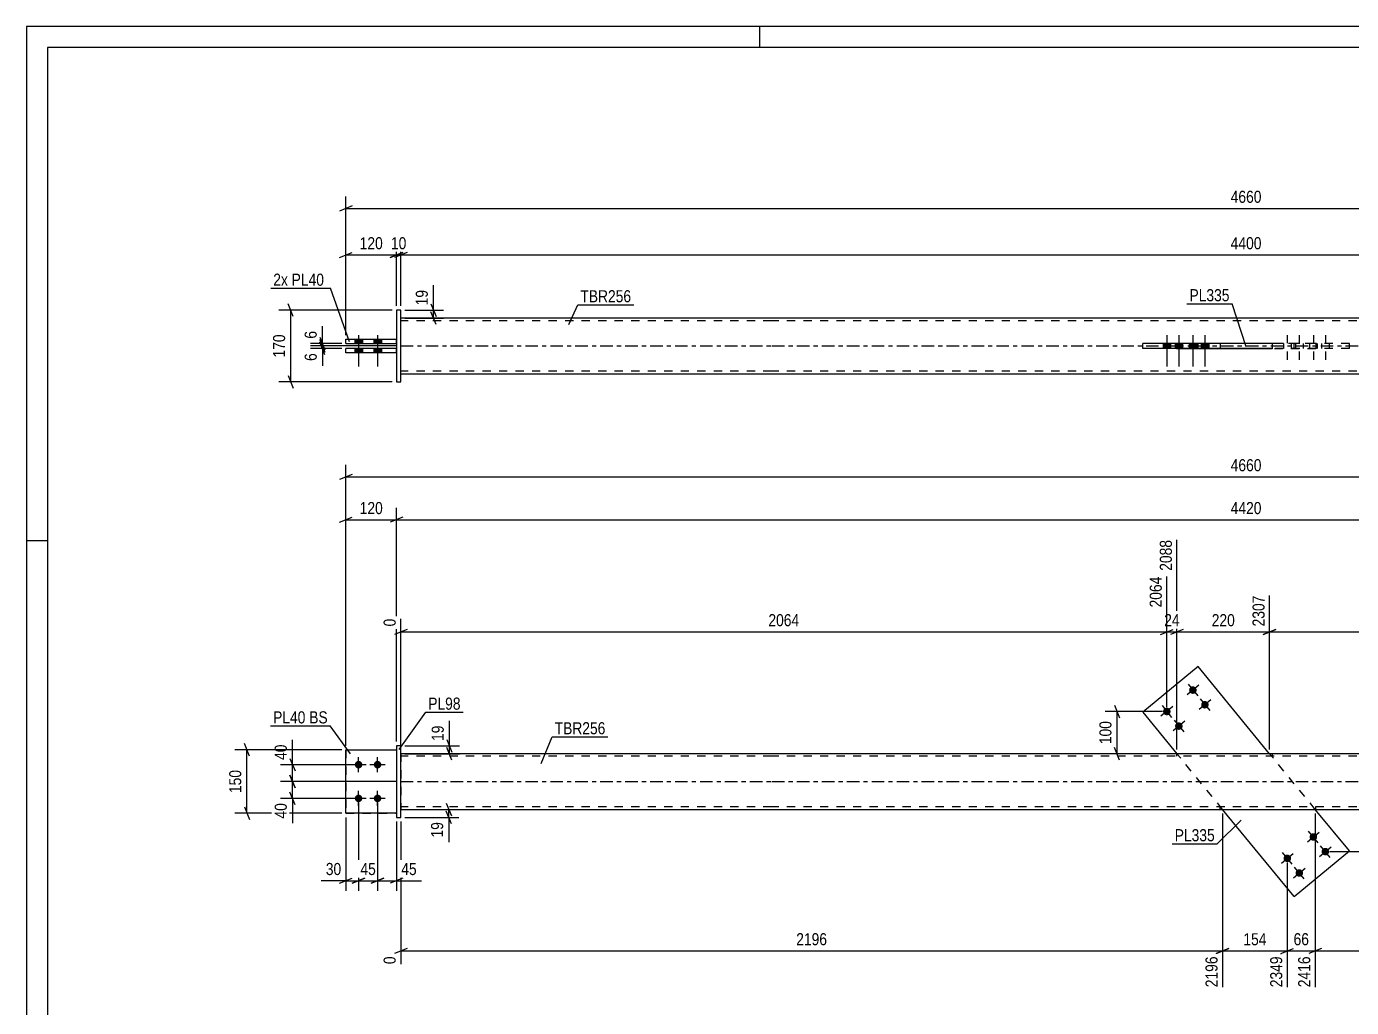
# Model space of a CAD drawing. Header units: millimetres. Extents: x 0 to 594, y 0 to 420.
# Drawn here: x 0 to 314.4, y 187.3 to 420 of the extents above; entities that cross this region are included whole.
import ezdxf

# ---------------------------------------------------------------- set-up
doc = ezdxf.new("R2010")
doc.units = ezdxf.units.MM
doc.linetypes.add('DXK_LINE_DOT2', pattern=[3.9198, 1.9599, -1.9599])
doc.linetypes.add('DXK_LINE_DOT3', pattern=[5.9187, 2.979, -0.9799, 0.9799, -0.9799])
doc.styles.add('Arial Narrow', font='ARIALN.TTF', dxfattribs={"height": 0.2})

# ---------------------------------------------------------------- blocks, each defined once
blk = doc.blocks.new('Unknown-580874901-1129')
at = {"color": 5, "linetype": 'Continuous'}
for p, q in [((594, 420), (0, 420)), ((0, 420), (0, 0)), ((174, 415), (174, 420)), ((589, 415), (5, 415)), ((5, 415), (5, 5)), ((5, 298), (0, 298))]:
    blk.add_line(p, q, dxfattribs=at)
blk = doc.blocks.new('Part-580874901-1928 - 1901')
at = {"color": 2, "linetype": 'Continuous'}
for p, q in [((75.81, 233.42), (75.81, 248.42)), ((75.81, 248.42), (87.81, 248.42)), ((87.81, 233.42), (75.81, 233.42))]:
    blk.add_line(p, q, dxfattribs=at)
at = {"color": 7, "linetype": 'DXK_LINE_DOT2'}
blk.add_line((87.81, 248.42), (87.81, 233.42), dxfattribs=at)
blk = doc.blocks.new('Part-580874901-1912 - 1901')
at = {"color": 2, "linetype": 'Continuous'}
for p, q in [((176.81, 247.52), (88.81, 247.52)), ((401.94, 247.52), (176.91, 247.52)), ((88.81, 234.32), (176.81, 234.32)), ((176.91, 234.32), (401.94, 234.32))]:
    blk.add_line(p, q, dxfattribs=at)
at = {"color": 7, "linetype": 'DXK_LINE_DOT2'}
for p, q in [((88.81, 247.52), (88.81, 234.32)), ((176.81, 246.92), (88.81, 246.92)), ((401.94, 246.92), (176.91, 246.92)), ((272.91, 247.52), (272.91, 246.92)), ((295.6, 247.52), (295.6, 246.92)), ((176.81, 234.92), (88.81, 234.92)), ((401.94, 234.92), (176.91, 234.92)), ((283.25, 234.32), (283.25, 234.92)), ((305.94, 234.32), (305.94, 234.92))]:
    blk.add_line(p, q, dxfattribs=at)
at = {"color": 7, "linetype": 'DXK_LINE_DOT3'}
for p, q in [((88.81, 240.92), (176.81, 240.92)), ((176.91, 240.92), (401.94, 240.92))]:
    blk.add_line(p, q, dxfattribs=at)
blk = doc.blocks.new('Part-580874901-1933 - 1901')
at = {"color": 7, "linetype": 'DXK_LINE_DOT2'}
for p, q in [((75.81, 248.42), (75.81, 233.42)), ((75.81, 248.42), (87.81, 248.42)), ((87.81, 248.42), (87.81, 233.42)), ((75.81, 233.42), (87.81, 233.42))]:
    blk.add_line(p, q, dxfattribs=at)
blk = doc.blocks.new('Part-580874901-1938 - 1901')
at = {"color": 2, "linetype": 'Continuous'}
for p, q in [((88.81, 249.42), (87.81, 249.42)), ((87.81, 249.42), (87.81, 232.42)), ((88.81, 232.42), (88.81, 249.42)), ((87.81, 232.42), (88.81, 232.42))]:
    blk.add_line(p, q, dxfattribs=at)
blk = doc.blocks.new('Part-580874901-1943 - 1901')
at = {"color": 2, "linetype": 'Continuous'}
for p, q in [((278.06, 268.17), (264.91, 257.39)), ((295.01, 247.52), (278.06, 268.17)), ((264.91, 257.39), (273.01, 247.52)), ((300.8, 213.66), (283.85, 234.32)), ((313.94, 224.45), (305.84, 234.32)), ((300.8, 213.66), (313.94, 224.45))]:
    blk.add_line(p, q, dxfattribs=at)
at = {"color": 7, "linetype": 'DXK_LINE_DOT2'}
for p, q in [((283.85, 234.32), (273.01, 247.52)), ((305.84, 234.32), (295.01, 247.52))]:
    blk.add_line(p, q, dxfattribs=at)
blk = doc.blocks.new('Bolt-580874901-1945 - 1901')
at = {"linetype": 'Continuous'}
for points in [[(78.81, 244.02, -1), (78.81, 245.82, -1)], [(83.31, 244.02, -1), (83.31, 245.82, -1)], [(78.81, 236.02, -1), (78.81, 237.82, -1)], [(83.31, 236.02, -1), (83.31, 237.82, -1)]]:
    blk.add_hatch(color=1, dxfattribs=at).paths.add_polyline_path(points)
at = {"color": 1, "linetype": 'Continuous'}
for p, q in [((78.81, 243.12), (78.81, 246.72)), ((83.31, 243.12), (83.31, 246.72)), ((80.61, 244.92), (77.01, 244.92)), ((85.11, 244.92), (81.51, 244.92)), ((80.61, 236.92), (77.01, 236.92)), ((78.81, 235.12), (78.81, 238.72)), ((85.11, 236.92), (81.51, 236.92)), ((83.31, 235.12), (83.31, 238.72))]:
    blk.add_line(p, q, dxfattribs=at)
blk = doc.blocks.new('Bolt-580874901-1946 - 1901')
at = {"linetype": 'Continuous'}
for points in [[(277.49, 263.18, -1), (276.1, 262.04, -1)], [(271.31, 258.11, -1), (269.92, 256.96, -1)], [(280.35, 259.7, -1), (278.96, 258.56, -1)], [(274.16, 254.63, -1), (272.77, 253.49, -1)]]:
    blk.add_hatch(color=1, dxfattribs=at).paths.add_polyline_path(points)
at = {"color": 1, "linetype": 'Continuous'}
for p, q in [((278.19, 263.75), (275.41, 261.47)), ((275.66, 264), (277.94, 261.22)), ((272, 258.68), (269.22, 256.39)), ((269.47, 258.93), (271.76, 256.14)), ((281.04, 260.27), (278.26, 257.99)), ((278.51, 260.52), (280.79, 257.74)), ((274.86, 255.2), (272.08, 252.91)), ((272.33, 255.45), (274.61, 252.67))]:
    blk.add_line(p, q, dxfattribs=at)
blk = doc.blocks.new('Bolt-580874901-1947 - 1901')
at = {"linetype": 'Continuous'}
for points in [[(304.69, 227.21, -1), (306.08, 228.35, -1)], [(298.5, 222.13, -1), (299.9, 223.27, -1)], [(307.54, 223.73, -1), (308.93, 224.87, -1)], [(301.36, 218.65, -1), (302.75, 219.8, -1)]]:
    blk.add_hatch(color=1, dxfattribs=at).paths.add_polyline_path(points)
at = {"color": 1, "linetype": 'Continuous'}
for p, q in [((303.99, 226.64), (306.77, 228.92)), ((306.53, 226.39), (304.24, 229.17)), ((297.81, 221.56), (300.59, 223.84)), ((300.34, 221.31), (298.06, 224.09)), ((306.85, 223.16), (309.63, 225.44)), ((309.38, 222.91), (307.1, 225.69)), ((300.66, 218.08), (303.45, 220.37)), ((303.2, 217.83), (300.91, 220.62))]:
    blk.add_line(p, q, dxfattribs=at)
blk = doc.blocks.new('Part-580874901-2347 - 2328')
at = {"color": 2, "linetype": 'Continuous'}
for p, q in [((75.81, 342.63), (75.81, 343.63)), ((87.81, 343.63), (75.81, 343.63)), ((87.81, 342.63), (75.81, 342.63))]:
    blk.add_line(p, q, dxfattribs=at)
at = {"color": 7, "linetype": 'DXK_LINE_DOT2'}
blk.add_line((87.81, 342.63), (87.81, 343.63), dxfattribs=at)
blk = doc.blocks.new('Bolt-580874901-2331 - 2328')
at = {"linetype": 'Continuous'}
for points in [[(77.91, 344.83), (79.71, 344.83), (79.71, 345.83), (77.91, 345.83)], [(77.91, 344.83), (79.71, 344.83), (79.71, 345.83), (77.91, 345.83)], [(77.91, 342.63), (79.71, 342.63), (79.71, 343.63), (77.91, 343.63)], [(77.91, 342.63), (79.71, 342.63), (79.71, 343.63), (77.91, 343.63)], [(82.41, 344.83), (84.21, 344.83), (84.21, 345.83), (82.41, 345.83)], [(82.41, 344.83), (84.21, 344.83), (84.21, 345.83), (82.41, 345.83)], [(82.41, 342.63), (84.21, 342.63), (84.21, 343.63), (82.41, 343.63)], [(82.41, 342.63), (84.21, 342.63), (84.21, 343.63), (82.41, 343.63)]]:
    blk.add_hatch(color=1, dxfattribs=at).paths.add_polyline_path(points)
at = {"color": 1, "linetype": 'Continuous'}
for p, q in [((78.81, 346.83), (78.81, 339.33)), ((78.81, 346.83), (78.81, 339.33)), ((83.31, 346.83), (83.31, 339.33)), ((83.31, 346.83), (83.31, 339.33)), ((77.91, 345.83), (77.91, 344.83)), ((77.91, 345.83), (77.91, 344.83)), ((77.91, 343.63), (77.91, 342.63)), ((77.91, 343.63), (77.91, 342.63)), ((79.71, 345.83), (79.71, 344.83)), ((79.71, 345.83), (79.71, 344.83)), ((79.71, 343.63), (79.71, 342.63)), ((79.71, 343.63), (79.71, 342.63)), ((82.41, 345.83), (82.41, 344.83)), ((82.41, 345.83), (82.41, 344.83)), ((82.41, 343.63), (82.41, 342.63)), ((82.41, 343.63), (82.41, 342.63)), ((84.21, 345.83), (84.21, 344.83)), ((84.21, 345.83), (84.21, 344.83)), ((84.21, 343.63), (84.21, 342.63)), ((84.21, 343.63), (84.21, 342.63))]:
    blk.add_line(p, q, dxfattribs=at)
blk = doc.blocks.new('Part-580874901-2336 - 2328')
at = {"color": 2, "linetype": 'Continuous'}
for p, q in [((264.91, 343.63), (264.91, 344.83)), ((295.6, 344.83), (264.91, 344.83)), ((295.6, 343.63), (264.91, 343.63)), ((278.06, 343.63), (278.06, 344.83))]:
    blk.add_line(p, q, dxfattribs=at)
at = {"color": 7, "linetype": 'DXK_LINE_DOT2'}
for p, q in [((313.94, 344.83), (295.6, 344.83)), ((313.94, 343.63), (295.6, 343.63)), ((300.8, 343.63), (300.8, 344.83)), ((313.94, 343.63), (313.94, 344.83))]:
    blk.add_line(p, q, dxfattribs=at)
blk = doc.blocks.new('Part-580874901-2337 - 2328')
at = {"color": 2, "linetype": 'Continuous'}
for p, q in [((88.81, 352.73), (87.81, 352.73)), ((87.81, 352.73), (87.81, 335.73)), ((88.81, 335.73), (88.81, 352.73)), ((87.81, 335.73), (88.81, 335.73))]:
    blk.add_line(p, q, dxfattribs=at)
blk = doc.blocks.new('Part-580874901-2342 - 2328')
at = {"color": 2, "linetype": 'Continuous'}
for p, q in [((75.81, 344.83), (75.81, 345.83)), ((75.81, 345.83), (87.81, 345.83)), ((75.81, 344.83), (87.81, 344.83))]:
    blk.add_line(p, q, dxfattribs=at)
at = {"color": 7, "linetype": 'DXK_LINE_DOT2'}
blk.add_line((87.81, 344.83), (87.81, 345.83), dxfattribs=at)
blk = doc.blocks.new('Part-580874901-2367 - 2328')
at = {"color": 2, "linetype": 'Continuous'}
for p, q in [((176.81, 350.83), (88.81, 350.83)), ((401.94, 350.83), (176.91, 350.83)), ((272.91, 344.93), (272.91, 344.83)), ((272.91, 344.93), (295.6, 344.93)), ((272.91, 343.53), (272.91, 343.63)), ((295.6, 343.53), (272.91, 343.53)), ((283.25, 344.93), (283.25, 344.83)), ((283.25, 343.53), (283.25, 343.63)), ((295.6, 344.93), (295.6, 343.53)), ((88.81, 337.63), (176.81, 337.63)), ((176.91, 337.63), (401.94, 337.63))]:
    blk.add_line(p, q, dxfattribs=at)
at = {"color": 7, "linetype": 'DXK_LINE_DOT2'}
for p, q in [((88.81, 337.63), (88.81, 350.83)), ((176.81, 350.23), (88.81, 350.23)), ((401.94, 350.23), (176.91, 350.23)), ((272.91, 344.83), (272.91, 343.53)), ((283.25, 344.83), (283.25, 343.53)), ((295.6, 344.93), (305.94, 344.93)), ((305.94, 343.53), (295.6, 343.53)), ((305.94, 344.93), (305.94, 343.53)), ((176.81, 338.23), (88.81, 338.23)), ((401.94, 338.23), (176.91, 338.23))]:
    blk.add_line(p, q, dxfattribs=at)
at = {"color": 7, "linetype": 'DXK_LINE_DOT3'}
for p, q in [((88.81, 344.23), (176.81, 344.23)), ((176.91, 344.23), (401.94, 344.23))]:
    blk.add_line(p, q, dxfattribs=at)
blk = doc.blocks.new('Bolt-580874901-2373 - 2328')
at = {"linetype": 'Continuous'}
for points in [[(271.51, 344.83), (269.71, 344.83), (269.71, 343.63), (271.51, 343.63)], [(274.37, 344.83), (272.57, 344.83), (272.57, 343.63), (274.37, 343.63)], [(277.7, 344.83), (275.9, 344.83), (275.9, 343.63), (277.7, 343.63)], [(280.55, 344.83), (278.75, 344.83), (278.75, 343.63), (280.55, 343.63)]]:
    blk.add_hatch(color=1, dxfattribs=at).paths.add_polyline_path(points)
at = {"color": 1, "linetype": 'Continuous'}
for p, q in [((270.61, 346.83), (270.61, 339.33)), ((273.47, 346.83), (273.47, 339.33)), ((276.8, 346.83), (276.8, 339.33)), ((279.65, 346.83), (279.65, 339.33)), ((269.71, 344.83), (269.71, 343.63)), ((271.51, 344.83), (271.51, 343.63)), ((272.57, 344.83), (272.57, 343.63)), ((274.37, 344.83), (274.37, 343.63)), ((275.9, 344.83), (275.9, 343.63)), ((277.7, 344.83), (277.7, 343.63)), ((278.75, 344.83), (278.75, 343.63)), ((280.55, 344.83), (280.55, 343.63))]:
    blk.add_line(p, q, dxfattribs=at)
blk = doc.blocks.new('Bolt-580874901-2374 - 2328')
at = {"color": 1, "linetype": 'DXK_LINE_DOT2'}
for p, q in [((299.2, 346.83), (299.2, 339.33)), ((302.05, 346.83), (302.05, 339.33)), ((305.38, 346.83), (305.38, 339.33)), ((308.24, 346.83), (308.24, 339.33)), ((298.3, 344.83), (298.3, 343.63)), ((300.1, 344.83), (300.1, 343.63)), ((301.15, 344.83), (301.15, 343.63)), ((302.95, 344.83), (302.95, 343.63)), ((304.48, 344.83), (304.48, 343.63)), ((306.28, 344.83), (306.28, 343.63)), ((307.34, 344.83), (307.34, 343.63)), ((309.14, 344.83), (309.14, 343.63))]:
    blk.add_line(p, q, dxfattribs=at)
blk = doc.blocks.new('StraightDimension-580874901-2155 - 1901')
at = {"color": 7, "linetype": 'Continuous'}
for p, q in [((283.85, 233.32), (283.85, 192.13)), ((299.2, 221.7), (299.2, 192.13)), ((285.35, 201.34), (282.35, 200.14)), ((297.7, 200.14), (300.7, 201.34)), ((283.85, 200.74), (299.2, 200.74))]:
    blk.add_line(p, q, dxfattribs=at)
at = {"color": 0}
blk.add_wipeout([(294.87, 201.49), (294.87, 205.69), (288.18, 205.69), (288.18, 201.49)], dxfattribs=at)
at = {"color": 3, "style": 'Arial Narrow'}
blk.add_text('154', height=2.863, dxfattribs=at).set_placement((288.78, 202.09))
at = {"color": 0, "linetype": 'Continuous'}
blk.add_wipeout([(298.6, 200.04), (294.4, 200.04), (294.4, 191.53), (298.6, 191.53)], dxfattribs=at)
at = {"color": 3, "linetype": 'Continuous', "style": 'Arial Narrow'}
blk.add_text('2349', height=2.863, rotation=90.0002, dxfattribs=at).set_placement((298, 192.13))
blk = doc.blocks.new('StraightDimension-580874901-2125 - 1901')
at = {"color": 7, "linetype": 'Continuous'}
for p, q in [((89.81, 249.42), (102.77, 249.42)), ((99.77, 250.92), (100.97, 247.92)), ((100.97, 246.02), (99.77, 249.02)), ((100.37, 247.52), (100.37, 249.42)), ((89.81, 247.52), (102.77, 247.52))]:
    blk.add_line(p, q, dxfattribs=at)
at = {"color": 0}
blk.add_wipeout([(99.62, 254.8), (95.42, 254.8), (95.42, 249.94), (99.62, 249.94)], dxfattribs=at)
at = {"color": 7, "linetype": 'Continuous'}
blk.add_line((100.37, 249.42), (100.37, 255.32), dxfattribs=at)
blk.add_line((100.37, 249.42), (100.37, 255.32), dxfattribs=at)
at = {"color": 3, "style": 'Arial Narrow'}
blk.add_text('19', height=2.863, rotation=90.0002, dxfattribs=at).set_placement((99.02, 250.54))
blk = doc.blocks.new('StraightDimension-580874901-2235 - 1901')
at = {"color": 7, "linetype": 'Continuous'}
for p, q in [((273.01, 248.52), (273.01, 298.22)), ((295.01, 248.52), (295.01, 285.02)), ((274.51, 277.01), (271.51, 275.81)), ((293.51, 275.81), (296.51, 277.01)), ((273.01, 276.41), (295.01, 276.41))]:
    blk.add_line(p, q, dxfattribs=at)
at = {"color": 0, "linetype": 'Continuous'}
blk.add_wipeout([(294.41, 285.62), (290.21, 285.62), (290.21, 277.11), (294.41, 277.11)], dxfattribs=at)
at = {"color": 0}
blk.add_wipeout([(287.35, 277.16), (287.35, 281.36), (280.67, 281.36), (280.67, 277.16)], dxfattribs=at)
at = {"color": 3, "linetype": 'Continuous', "style": 'Arial Narrow'}
blk.add_text('2307', height=2.863, rotation=90.0002, dxfattribs=at).set_placement((293.81, 277.71))
at = {"color": 3, "style": 'Arial Narrow'}
blk.add_text('220', height=2.863, dxfattribs=at).set_placement((281.27, 277.76))
blk = doc.blocks.new('StraightDimension-580874901-2098 - 1901')
at = {"color": 7, "linetype": 'Continuous'}
for p, q in [((62.52, 246.42), (63.72, 243.42)), ((77.81, 244.92), (60.27, 244.92)), ((63.72, 239.42), (62.52, 242.42)), ((63.12, 240.92), (63.12, 244.92)), ((87.81, 240.92), (60.27, 240.92))]:
    blk.add_line(p, q, dxfattribs=at)
at = {"color": 0}
blk.add_wipeout([(62.37, 250.3), (58.17, 250.3), (58.17, 245.44), (62.37, 245.44)], dxfattribs=at)
at = {"color": 7, "linetype": 'Continuous'}
blk.add_line((63.12, 244.92), (63.12, 250.82), dxfattribs=at)
blk.add_line((63.12, 244.92), (63.12, 250.82), dxfattribs=at)
at = {"color": 3, "style": 'Arial Narrow'}
blk.add_text('40', height=2.863, rotation=90.0002, dxfattribs=at).set_placement((61.77, 246.04))
blk = doc.blocks.new('StraightDimension-580874901-2169 - 1901')
at = {"color": 7, "linetype": 'Continuous'}
for p, q in [((305.84, 233.32), (305.84, 192.13)), ((299.2, 221.7), (299.2, 192.13)), ((297.7, 200.14), (300.7, 201.34)), ((307.34, 201.34), (304.34, 200.14)), ((299.2, 200.74), (305.84, 200.74))]:
    blk.add_line(p, q, dxfattribs=at)
at = {"color": 0}
blk.add_wipeout([(304.95, 201.49), (304.95, 205.69), (300.09, 205.69), (300.09, 201.49)], dxfattribs=at)
at = {"color": 3, "style": 'Arial Narrow'}
blk.add_text('66', height=2.863, dxfattribs=at).set_placement((300.69, 202.09))
at = {"color": 0, "linetype": 'Continuous'}
blk.add_wipeout([(305.24, 200.04), (301.04, 200.04), (301.04, 191.53), (305.24, 191.53)], dxfattribs=at)
at = {"color": 3, "linetype": 'Continuous', "style": 'Arial Narrow'}
blk.add_text('2416', height=2.863, rotation=90.0002, dxfattribs=at).set_placement((304.64, 192.13))
blk = doc.blocks.new('StraightDimension-580874901-2041 - 1901')
at = {"color": 7, "linetype": 'Continuous'}
for p, q in [((74.81, 248.42), (49.46, 248.42)), ((52.91, 246.92), (51.71, 249.92)), ((52.31, 233.42), (52.31, 248.42)), ((74.81, 233.42), (49.46, 233.42)), ((51.71, 234.92), (52.91, 231.92))]:
    blk.add_line(p, q, dxfattribs=at)
at = {"color": 0}
blk.add_wipeout([(51.56, 244.26), (47.36, 244.26), (47.36, 237.58), (51.56, 237.58)], dxfattribs=at)
at = {"color": 3, "style": 'Arial Narrow'}
blk.add_text('150', height=2.863, rotation=90.0002, dxfattribs=at).set_placement((50.96, 238.18))
blk = doc.blocks.new('StraightDimension-580874901-2134 - 1901')
at = {"color": 7, "linetype": 'Continuous'}
for p, q in [((89.81, 234.32), (102.62, 234.32)), ((99.62, 235.82), (100.82, 232.82)), ((100.82, 230.92), (99.62, 233.92)), ((100.22, 232.42), (100.22, 234.32)), ((89.81, 232.42), (102.62, 232.42))]:
    blk.add_line(p, q, dxfattribs=at)
at = {"color": 0}
blk.add_wipeout([(99.47, 231.89), (95.27, 231.89), (95.27, 227.04), (99.47, 227.04)], dxfattribs=at)
at = {"color": 7, "linetype": 'Continuous'}
blk.add_line((100.22, 232.42), (100.22, 226.51), dxfattribs=at)
blk.add_line((100.22, 232.42), (100.22, 226.51), dxfattribs=at)
at = {"color": 3, "style": 'Arial Narrow'}
blk.add_text('19', height=2.863, rotation=90.0002, dxfattribs=at).set_placement((98.87, 227.64))
blk = doc.blocks.new('StraightDimension-580874901-1959 - 1901')
at = {"color": 7, "linetype": 'Continuous'}
for p, q in [((87.81, 250.42), (87.81, 305.85)), ((89.31, 303.6), (86.31, 302.4)), ((87.81, 303), (491.04, 303))]:
    blk.add_line(p, q, dxfattribs=at)
at = {"color": 0}
blk.add_wipeout([(293.68, 303.75), (293.68, 307.95), (285.17, 307.95), (285.17, 303.75)], dxfattribs=at)
at = {"color": 3, "style": 'Arial Narrow'}
blk.add_text('4420', height=2.863, dxfattribs=at).set_placement((285.77, 304.35))
blk = doc.blocks.new('StraightDimension-580874901-2221 - 1901')
at = {"color": 7, "linetype": 'Continuous'}
for p, q in [((295.01, 248.52), (295.01, 285.02)), ((490.04, 249.42), (490.04, 285.02)), ((296.51, 277.01), (293.51, 275.81)), ((488.54, 275.81), (491.54, 277.01)), ((295.01, 276.41), (490.04, 276.41))]:
    blk.add_line(p, q, dxfattribs=at)
at = {"color": 0, "linetype": 'Continuous'}
blk.add_wipeout([(489.44, 285.62), (485.24, 285.62), (485.24, 277.11), (489.44, 277.11)], dxfattribs=at)
at = {"color": 0}
blk.add_wipeout([(396.78, 277.16), (396.78, 281.36), (388.27, 281.36), (388.27, 277.16)], dxfattribs=at)
at = {"color": 3, "linetype": 'Continuous', "style": 'Arial Narrow'}
blk.add_text('4400', height=2.863, rotation=90.0002, dxfattribs=at).set_placement((488.84, 277.71))
at = {"color": 3, "style": 'Arial Narrow'}
blk.add_text('2093', height=2.863, dxfattribs=at).set_placement((388.87, 277.76))
blk = doc.blocks.new('StraightDimension-580874901-1960 - 1901')
at = {"color": 7, "linetype": 'Continuous'}
for p, q in [((75.81, 249.42), (75.81, 305.85)), ((87.81, 250.42), (87.81, 305.85)), ((74.31, 302.4), (77.31, 303.6)), ((75.81, 303), (87.81, 303)), ((89.31, 303.6), (86.31, 302.4))]:
    blk.add_line(p, q, dxfattribs=at)
at = {"color": 0}
blk.add_wipeout([(85.16, 303.75), (85.16, 307.95), (78.47, 307.95), (78.47, 303.75)], dxfattribs=at)
at = {"color": 3, "style": 'Arial Narrow'}
blk.add_text('120', height=2.863, dxfattribs=at).set_placement((79.07, 304.35))
blk = doc.blocks.new('StraightDimension-580874901-2030 - 1901')
at = {"color": 7, "linetype": 'Continuous'}
for p, q in [((385.33, 234.32), (319.35, 234.32)), ((321.6, 235.82), (322.8, 232.82)), ((322.2, 224.3), (322.2, 234.32)), ((309.24, 224.3), (324.6, 224.3)), ((322.8, 222.8), (321.6, 225.8))]:
    blk.add_line(p, q, dxfattribs=at)
at = {"color": 0}
blk.add_wipeout([(321.45, 232.65), (317.25, 232.65), (317.25, 225.97), (321.45, 225.97)], dxfattribs=at)
at = {"color": 3, "style": 'Arial Narrow'}
blk.add_text('100', height=2.863, rotation=90.0002, dxfattribs=at).set_placement((320.85, 226.57))
blk = doc.blocks.new('StraightDimension-580874901-2183 - 1901')
at = {"color": 7, "linetype": 'Continuous'}
for p, q in [((305.84, 233.32), (305.84, 192.13)), ((490.04, 232.42), (490.04, 192.13)), ((307.34, 201.34), (304.34, 200.14)), ((488.54, 200.14), (491.54, 201.34)), ((305.84, 200.74), (490.04, 200.74))]:
    blk.add_line(p, q, dxfattribs=at)
at = {"color": 0}
blk.add_wipeout([(402.19, 201.49), (402.19, 205.69), (393.68, 205.69), (393.68, 201.49)], dxfattribs=at)
at = {"color": 0, "linetype": 'Continuous'}
blk.add_wipeout([(489.44, 200.04), (485.24, 200.04), (485.24, 191.53), (489.44, 191.53)], dxfattribs=at)
at = {"color": 3, "style": 'Arial Narrow'}
blk.add_text('1985', height=2.863, dxfattribs=at).set_placement((394.28, 202.09))
at = {"color": 3, "linetype": 'Continuous', "style": 'Arial Narrow'}
blk.add_text('4400', height=2.863, rotation=90.0002, dxfattribs=at).set_placement((488.84, 192.13))
blk = doc.blocks.new('StraightDimension-580874901-2257 - 1901')
at = {"color": 7, "linetype": 'Continuous'}
for p, q in [((273.01, 248.52), (273.01, 298.22)), ((270.61, 258.54), (270.61, 289.52)), ((269.11, 275.81), (272.11, 277.01)), ((274.51, 277.01), (271.51, 275.81)), ((270.61, 276.41), (273.01, 276.41))]:
    blk.add_line(p, q, dxfattribs=at)
at = {"color": 0, "linetype": 'Continuous'}
blk.add_wipeout([(272.41, 298.82), (268.21, 298.82), (268.21, 290.31), (272.41, 290.31)], dxfattribs=at)
at = {"color": 0}
blk.add_wipeout([(274.24, 277.16), (274.24, 281.36), (269.39, 281.36), (269.39, 277.16)], dxfattribs=at)
at = {"color": 3, "linetype": 'Continuous', "style": 'Arial Narrow'}
blk.add_text('2088', height=2.863, rotation=90.0002, dxfattribs=at).set_placement((271.81, 290.91))
at = {"color": 3, "style": 'Arial Narrow'}
blk.add_text('24', height=2.863, dxfattribs=at).set_placement((269.99, 277.76))
blk = doc.blocks.new('StraightDimension-580874901-2111 - 1901')
at = {"color": 7, "linetype": 'Continuous'}
for p, q in [((62.52, 242.42), (63.72, 239.42)), ((87.81, 240.92), (60.27, 240.92)), ((63.12, 236.92), (63.12, 240.92)), ((77.81, 236.92), (60.27, 236.92)), ((63.72, 235.42), (62.52, 238.42))]:
    blk.add_line(p, q, dxfattribs=at)
at = {"color": 0}
blk.add_wipeout([(62.37, 236.39), (58.17, 236.39), (58.17, 231.54), (62.37, 231.54)], dxfattribs=at)
at = {"color": 7, "linetype": 'Continuous'}
blk.add_line((63.12, 236.92), (63.12, 231.01), dxfattribs=at)
blk.add_line((63.12, 236.92), (63.12, 231.01), dxfattribs=at)
at = {"color": 3, "style": 'Arial Narrow'}
blk.add_text('40', height=2.863, rotation=90.0002, dxfattribs=at).set_placement((61.77, 232.14))
blk = doc.blocks.new('StraightDimension-580874901-2143 - 1901')
at = {"color": 7, "linetype": 'Continuous'}
for p, q in [((283.85, 233.32), (283.85, 192.13)), ((88.81, 231.42), (88.81, 197.61)), ((90.31, 201.34), (87.31, 200.14)), ((282.35, 200.14), (285.35, 201.34)), ((88.81, 200.74), (283.85, 200.74))]:
    blk.add_line(p, q, dxfattribs=at)
at = {"color": 0}
blk.add_wipeout([(190.59, 201.49), (190.59, 205.69), (182.07, 205.69), (182.07, 201.49)], dxfattribs=at)
at = {"color": 0, "linetype": 'Continuous'}
for points in [[(88.21, 200.04), (84.01, 200.04), (84.01, 197.01), (88.21, 197.01)], [(283.25, 200.04), (279.05, 200.04), (279.05, 191.53), (283.25, 191.53)]]:
    blk.add_wipeout(points, dxfattribs=at)
at = {"color": 3, "style": 'Arial Narrow'}
blk.add_text('2196', height=2.863, dxfattribs=at).set_placement((182.67, 202.09))
at = {"color": 3, "linetype": 'Continuous', "style": 'Arial Narrow'}
for s, height, p in [('0', 2.86, (87.61, 197.61)), ('2196', 2.863, (282.65, 192.13))]:
    blk.add_text(s, height=height, rotation=90.0002, dxfattribs=at).set_placement(p)
blk = doc.blocks.new('StraightDimension-580874901-2196 - 1901')
at = {"color": 7, "linetype": 'Continuous'}
for p, q in [((78.81, 235.92), (78.81, 214.99)), ((75.81, 232.42), (75.81, 214.99)), ((74.31, 216.79), (77.31, 217.99)), ((75.81, 217.39), (78.81, 217.39)), ((80.31, 217.99), (77.31, 216.79))]:
    blk.add_line(p, q, dxfattribs=at)
at = {"color": 0}
blk.add_wipeout([(75.29, 218.14), (75.29, 222.34), (70.43, 222.34), (70.43, 218.14)], dxfattribs=at)
at = {"color": 7, "linetype": 'Continuous'}
blk.add_line((75.81, 217.39), (69.91, 217.39), dxfattribs=at)
blk.add_line((75.81, 217.39), (69.91, 217.39), dxfattribs=at)
at = {"color": 3, "style": 'Arial Narrow'}
blk.add_text('30', height=2.863, dxfattribs=at).set_placement((71.03, 218.74))
blk = doc.blocks.new('StraightDimension-580874901-2206 - 1901')
at = {"color": 7, "linetype": 'Continuous'}
for p, q in [((78.81, 235.92), (78.81, 214.99)), ((83.31, 235.92), (83.31, 214.99)), ((77.31, 216.79), (80.31, 217.99)), ((78.81, 217.39), (83.31, 217.39)), ((84.81, 217.99), (81.81, 216.79))]:
    blk.add_line(p, q, dxfattribs=at)
at = {"color": 0}
blk.add_wipeout([(83.49, 218.14), (83.49, 222.34), (78.64, 222.34), (78.64, 218.14)], dxfattribs=at)
at = {"color": 3, "style": 'Arial Narrow'}
blk.add_text('45', height=2.863, dxfattribs=at).set_placement((79.24, 218.74))
blk = doc.blocks.new('StraightDimension-580874901-2213 - 1901')
at = {"color": 7, "linetype": 'Continuous'}
for p, q in [((83.31, 235.92), (83.31, 214.99)), ((87.81, 231.42), (87.81, 214.99)), ((81.81, 216.79), (84.81, 217.99)), ((83.31, 217.39), (87.81, 217.39)), ((89.31, 217.99), (86.31, 216.79))]:
    blk.add_line(p, q, dxfattribs=at)
at = {"color": 0}
blk.add_wipeout([(93.2, 218.14), (93.2, 222.34), (88.34, 222.34), (88.34, 218.14)], dxfattribs=at)
at = {"color": 7, "linetype": 'Continuous'}
blk.add_line((87.81, 217.39), (93.72, 217.39), dxfattribs=at)
blk.add_line((87.81, 217.39), (93.72, 217.39), dxfattribs=at)
at = {"color": 3, "style": 'Arial Narrow'}
blk.add_text('45', height=2.863, dxfattribs=at).set_placement((88.94, 218.74))
blk = doc.blocks.new('StraightDimension-580874901-2273 - 1901')
at = {"color": 7, "linetype": 'Continuous'}
for p, q in [((270.61, 258.54), (270.61, 289.52)), ((90.31, 277.01), (87.31, 275.81)), ((88.81, 248.52), (88.81, 279.54)), ((269.11, 275.81), (272.11, 277.01)), ((88.81, 276.41), (270.61, 276.41))]:
    blk.add_line(p, q, dxfattribs=at)
at = {"color": 0, "linetype": 'Continuous'}
for points in [[(270.01, 290.12), (265.81, 290.12), (265.81, 281.61), (270.01, 281.61)], [(88.21, 280.14), (84.01, 280.14), (84.01, 277.11), (88.21, 277.11)]]:
    blk.add_wipeout(points, dxfattribs=at)
at = {"color": 0}
blk.add_wipeout([(183.97, 277.16), (183.97, 281.36), (175.46, 281.36), (175.46, 277.16)], dxfattribs=at)
at = {"color": 3, "linetype": 'Continuous', "style": 'Arial Narrow'}
for s, height, p in [('2064', 2.863, (269.41, 282.21)), ('0', 2.86, (87.61, 277.71))]:
    blk.add_text(s, height=height, rotation=90.0002, dxfattribs=at).set_placement(p)
at = {"color": 3, "style": 'Arial Narrow'}
blk.add_text('2064', height=2.863, dxfattribs=at).set_placement((176.06, 277.76))
blk = doc.blocks.new('StraightDimension-580874901-2284 - 1901')
at = {"color": 7, "linetype": 'Continuous'}
for p, q in [((75.81, 249.42), (75.81, 316.02)), ((77.31, 313.77), (74.31, 312.57)), ((75.81, 313.17), (503.04, 313.17))]:
    blk.add_line(p, q, dxfattribs=at)
at = {"color": 0}
blk.add_wipeout([(293.68, 313.92), (293.68, 318.12), (285.17, 318.12), (285.17, 313.92)], dxfattribs=at)
at = {"color": 3, "style": 'Arial Narrow'}
blk.add_text('4660', height=2.863, dxfattribs=at).set_placement((285.77, 314.52))
blk = doc.blocks.new('StraightDimension-580874901-3563 - 1901')
at = {"color": 7, "linetype": 'Continuous'}
for p, q in [((258.22, 259.04), (259.42, 256.04)), ((269.61, 257.54), (255.97, 257.54)), ((258.82, 247.52), (258.82, 257.54)), ((259.42, 246.02), (258.22, 249.02)), ((261.44, 247.52), (255.97, 247.52))]:
    blk.add_line(p, q, dxfattribs=at)
at = {"color": 0}
blk.add_wipeout([(258.07, 255.87), (253.87, 255.87), (253.87, 249.18), (258.07, 249.18)], dxfattribs=at)
at = {"color": 3, "style": 'Arial Narrow'}
blk.add_text('100', height=2.863, rotation=90.0002, dxfattribs=at).set_placement((257.47, 249.78))
blk = doc.blocks.new('StraightDimension-580874901-2483 - 2328')
at = {"color": 7, "linetype": 'Continuous'}
for p, q in [((75.81, 346.83), (75.81, 368.67)), ((87.81, 353.73), (87.81, 368.67)), ((74.31, 365.22), (77.31, 366.42)), ((75.81, 365.82), (87.81, 365.82)), ((89.31, 366.42), (86.31, 365.22))]:
    blk.add_line(p, q, dxfattribs=at)
at = {"color": 0}
blk.add_wipeout([(85.16, 366.57), (85.16, 370.77), (78.47, 370.77), (78.47, 366.57)], dxfattribs=at)
at = {"color": 3, "style": 'Arial Narrow'}
blk.add_text('120', height=2.863, dxfattribs=at).set_placement((79.07, 367.17))
blk = doc.blocks.new('StraightDimension-580874901-2524 - 2328')
at = {"color": 7, "linetype": 'Continuous'}
for p, q in [((86.81, 352.73), (59.87, 352.73)), ((63.32, 351.23), (62.12, 354.23)), ((62.72, 335.73), (62.72, 352.73)), ((62.12, 337.23), (63.32, 334.23)), ((86.81, 335.73), (59.87, 335.73))]:
    blk.add_line(p, q, dxfattribs=at)
at = {"color": 0}
blk.add_wipeout([(61.97, 347.57), (57.77, 347.57), (57.77, 340.89), (61.97, 340.89)], dxfattribs=at)
at = {"color": 3, "style": 'Arial Narrow'}
blk.add_text('170', height=2.863, rotation=90.0002, dxfattribs=at).set_placement((61.37, 341.49))
blk = doc.blocks.new('StraightDimension-580874901-2406 - 2328')
at = {"color": 7, "linetype": 'Continuous'}
for p, q in [((87.81, 344.23), (67.37, 344.23)), ((74.81, 343.63), (67.37, 343.63)), ((69.62, 345.73), (70.82, 342.73)), ((70.82, 342.13), (69.62, 345.13)), ((70.22, 343.63), (70.22, 344.23))]:
    blk.add_line(p, q, dxfattribs=at)
at = {"color": 0}
blk.add_wipeout([(69.47, 343.11), (65.27, 343.11), (65.27, 340.08), (69.47, 340.08)], dxfattribs=at)
at = {"color": 7, "linetype": 'Continuous'}
blk.add_line((70.22, 343.63), (70.22, 339.55), dxfattribs=at)
blk.add_line((70.22, 343.63), (70.22, 339.55), dxfattribs=at)
at = {"color": 3, "style": 'Arial Narrow'}
blk.add_text('6', height=2.86, rotation=90.0002, dxfattribs=at).set_placement((68.87, 340.68))
blk = doc.blocks.new('StraightDimension-580874901-2473 - 2328')
at = {"color": 7, "linetype": 'Continuous'}
for p, q in [((88.81, 353.73), (88.81, 368.67)), ((90.31, 366.42), (87.31, 365.22)), ((88.81, 365.82), (490.04, 365.82))]:
    blk.add_line(p, q, dxfattribs=at)
at = {"color": 0}
blk.add_wipeout([(293.68, 366.57), (293.68, 370.77), (285.17, 370.77), (285.17, 366.57)], dxfattribs=at)
at = {"color": 3, "style": 'Arial Narrow'}
blk.add_text('4400', height=2.863, dxfattribs=at).set_placement((285.77, 367.17))
blk = doc.blocks.new('StraightDimension-580874901-2379 - 2328')
at = {"color": 7, "linetype": 'Continuous'}
for p, q in [((89.81, 352.73), (98.99, 352.73)), ((95.99, 354.23), (97.19, 351.23)), ((97.19, 349.33), (95.99, 352.33)), ((96.59, 350.83), (96.59, 352.73)), ((89.81, 350.83), (98.99, 350.83))]:
    blk.add_line(p, q, dxfattribs=at)
at = {"color": 0}
blk.add_wipeout([(95.84, 358.11), (91.64, 358.11), (91.64, 353.26), (95.84, 353.26)], dxfattribs=at)
at = {"color": 7, "linetype": 'Continuous'}
blk.add_line((96.59, 352.73), (96.59, 358.64), dxfattribs=at)
blk.add_line((96.59, 352.73), (96.59, 358.64), dxfattribs=at)
at = {"color": 3, "style": 'Arial Narrow'}
blk.add_text('19', height=2.863, rotation=90.0002, dxfattribs=at).set_placement((95.24, 353.86))
blk = doc.blocks.new('StraightDimension-580874901-2390 - 2328')
at = {"color": 7, "linetype": 'Continuous'}
for p, q in [((69.62, 346.33), (70.82, 343.33)), ((74.81, 344.83), (67.37, 344.83)), ((87.81, 344.23), (67.37, 344.23)), ((70.82, 342.73), (69.62, 345.73)), ((70.22, 344.23), (70.22, 344.83))]:
    blk.add_line(p, q, dxfattribs=at)
at = {"color": 0}
blk.add_wipeout([(69.47, 348.38), (65.27, 348.38), (65.27, 345.36), (69.47, 345.36)], dxfattribs=at)
at = {"color": 7, "linetype": 'Continuous'}
blk.add_line((70.22, 344.83), (70.22, 348.91), dxfattribs=at)
blk.add_line((70.22, 344.83), (70.22, 348.91), dxfattribs=at)
at = {"color": 3, "style": 'Arial Narrow'}
blk.add_text('6', height=2.86, rotation=90.0002, dxfattribs=at).set_placement((68.87, 345.96))
blk = doc.blocks.new('StraightDimension-580874901-2493 - 2328')
at = {"color": 7, "linetype": 'Continuous'}
for p, q in [((87.81, 353.73), (87.81, 368.67)), ((88.81, 353.73), (88.81, 368.67)), ((86.31, 365.22), (89.31, 366.42)), ((90.31, 366.42), (87.31, 365.22)), ((87.81, 365.82), (88.81, 365.82))]:
    blk.add_line(p, q, dxfattribs=at)
at = {"color": 0}
blk.add_wipeout([(90.74, 366.57), (90.74, 370.77), (85.89, 370.77), (85.89, 366.57)], dxfattribs=at)
at = {"color": 3, "style": 'Arial Narrow'}
blk.add_text('10', height=2.863, dxfattribs=at).set_placement((86.49, 367.17))
blk = doc.blocks.new('StraightDimension-580874901-2504 - 2328')
at = {"color": 7, "linetype": 'Continuous'}
for p, q in [((77.31, 377.43), (74.31, 376.23)), ((75.81, 346.83), (75.81, 379.68)), ((75.81, 376.83), (503.04, 376.83))]:
    blk.add_line(p, q, dxfattribs=at)
at = {"color": 0}
blk.add_wipeout([(293.68, 377.58), (293.68, 381.78), (285.17, 381.78), (285.17, 377.58)], dxfattribs=at)
at = {"color": 3, "style": 'Arial Narrow'}
blk.add_text('4660', height=2.863, dxfattribs=at).set_placement((285.77, 378.18))
blk = doc.blocks.new('Mark-580874901-1908 - 1901')
at = {"color": 0}
blk.add_wipeout([(137.39, 252.13), (137.39, 255.13), (125.34, 255.13), (125.34, 252.13)], dxfattribs=at)
blk.add_wipeout([(137.39, 252.13), (137.39, 255.13), (125.34, 255.13), (125.34, 252.13)], dxfattribs=at)
at = {"color": 30, "linetype": 'Continuous'}
for p, q in [((122.13, 245.18), (124.74, 251.53)), ((124.74, 251.53), (137.99, 251.53))]:
    blk.add_line(p, q, dxfattribs=at)
at = {"color": 3, "style": 'Arial Narrow'}
blk.add_text('TBR256', height=2.863, dxfattribs=at).set_placement((125.34, 252.13))
blk = doc.blocks.new('Mark-580874901-1934 - 1901')
at = {"color": 0}
blk.add_wipeout([(103.02, 257.96), (103.02, 260.96), (95.34, 260.96), (95.34, 257.96)], dxfattribs=at)
blk.add_wipeout([(103.02, 257.96), (103.02, 260.96), (95.34, 260.96), (95.34, 257.96)], dxfattribs=at)
at = {"color": 30, "linetype": 'Continuous'}
for p, q in [((88.46, 248.5), (94.74, 257.36)), ((94.74, 257.36), (103.62, 257.36))]:
    blk.add_line(p, q, dxfattribs=at)
at = {"color": 3, "style": 'Arial Narrow'}
blk.add_text('PL98', height=2.863, dxfattribs=at).set_placement((95.34, 257.96))
blk = doc.blocks.new('Mark-580874901-1939 - 1901')
at = {"color": 0}
blk.add_wipeout([(281.99, 226.76), (281.99, 229.76), (272.49, 229.76), (272.49, 226.76)], dxfattribs=at)
blk.add_wipeout([(281.99, 226.76), (281.99, 229.76), (272.49, 229.76), (272.49, 226.76)], dxfattribs=at)
at = {"color": 30, "linetype": 'Continuous'}
for p in [(288.25, 231.72), (271.89, 226.16)]:
    blk.add_line(p, (282.59, 226.16), dxfattribs=at)
at = {"color": 3, "style": 'Arial Narrow'}
blk.add_text('PL335', height=2.863, dxfattribs=at).set_placement((272.49, 226.76))
blk = doc.blocks.new('MarkSet-580874901-2313 - 1901')
at = {"color": 0}
blk.add_wipeout([(66.19, 254.71), (66.19, 257.71), (58.52, 257.71), (58.52, 254.71)], dxfattribs=at)
blk.add_wipeout([(66.19, 254.71), (66.19, 257.71), (58.52, 257.71), (58.52, 254.71)], dxfattribs=at)
blk.add_wipeout([(71.47, 254.71), (71.47, 257.71), (67.09, 257.71), (67.09, 254.71)], dxfattribs=at)
blk.add_wipeout([(71.47, 254.71), (71.47, 257.71), (67.09, 257.71), (67.09, 254.71)], dxfattribs=at)
at = {"color": 30, "linetype": 'Continuous'}
for p in [(57.92, 254.11), (76.85, 247.48)]:
    blk.add_line(p, (72.07, 254.11), dxfattribs=at)
at = {"color": 3, "style": 'Arial Narrow'}
for s, p in [('PL40', (58.52, 254.71)), ('BS', (67.09, 254.71))]:
    blk.add_text(s, height=2.863, dxfattribs=at).set_placement(p)
blk = doc.blocks.new('Mark-580874901-2332 - 2328')
at = {"color": 0}
blk.add_wipeout([(285.5, 354.84), (285.5, 357.84), (275.99, 357.84), (275.99, 354.84)], dxfattribs=at)
blk.add_wipeout([(285.5, 354.84), (285.5, 357.84), (275.99, 357.84), (275.99, 354.84)], dxfattribs=at)
at = {"color": 30, "linetype": 'Continuous'}
for p in [(275.39, 354.24), (289.48, 344.06)]:
    blk.add_line(p, (286.1, 354.24), dxfattribs=at)
at = {"color": 3, "style": 'Arial Narrow'}
blk.add_text('PL335', height=2.863, dxfattribs=at).set_placement((275.99, 354.84))
blk = doc.blocks.new('Mark-580874901-2363 - 2328')
at = {"color": 0}
blk.add_wipeout([(143.49, 354.6), (143.49, 357.6), (131.44, 357.6), (131.44, 354.6)], dxfattribs=at)
blk.add_wipeout([(143.49, 354.6), (143.49, 357.6), (131.44, 357.6), (131.44, 354.6)], dxfattribs=at)
at = {"color": 30, "linetype": 'Continuous'}
for p, q in [((128.73, 349.34), (130.84, 354)), ((130.84, 354), (144.09, 354))]:
    blk.add_line(p, q, dxfattribs=at)
at = {"color": 3, "style": 'Arial Narrow'}
blk.add_text('TBR256', height=2.863, dxfattribs=at).set_placement((131.44, 354.6))
blk = doc.blocks.new('MarkSet-580874901-2556 - 2328')
at = {"color": 0}
blk.add_wipeout([(62.03, 358.52), (62.03, 361.52), (58.56, 361.52), (58.56, 358.52)], dxfattribs=at)
blk.add_wipeout([(62.03, 358.52), (62.03, 361.52), (58.56, 361.52), (58.56, 358.52)], dxfattribs=at)
blk.add_wipeout([(70.61, 358.52), (70.61, 361.52), (62.93, 361.52), (62.93, 358.52)], dxfattribs=at)
blk.add_wipeout([(70.61, 358.52), (70.61, 361.52), (62.93, 361.52), (62.93, 358.52)], dxfattribs=at)
at = {"color": 30, "linetype": 'Continuous'}
for p in [(57.96, 357.92), (76.66, 345.21)]:
    blk.add_line(p, (72.11, 357.92), dxfattribs=at)
at = {"color": 3, "style": 'Arial Narrow'}
for s, p in [('2x', (58.56, 358.52)), ('PL40', (62.93, 358.52))]:
    blk.add_text(s, height=2.863, dxfattribs=at).set_placement(p)

msp = doc.modelspace()

# ---------------------------------------------------------------- block references
for name in ['Unknown-580874901-1129', 'Part-580874901-2337 - 2328', 'Part-580874901-2367 - 2328', 'Bolt-580874901-2331 - 2328', 'Bolt-580874901-2373 - 2328', 'Bolt-580874901-2374 - 2328', 'Part-580874901-2342 - 2328', 'Part-580874901-2347 - 2328', 'Part-580874901-2336 - 2328', 'Part-580874901-1943 - 1901', 'Bolt-580874901-1946 - 1901', 'Part-580874901-1928 - 1901', 'Part-580874901-1933 - 1901', 'Part-580874901-1938 - 1901', 'Bolt-580874901-1945 - 1901', 'Part-580874901-1912 - 1901', 'Bolt-580874901-1947 - 1901']:
    msp.add_blockref(name, (0, 0))

# ---------------------------------------------------------------- next in the draw order: block references
for name in ['StraightDimension-580874901-2483 - 2328', 'StraightDimension-580874901-2235 - 1901', 'StraightDimension-580874901-2125 - 1901', 'StraightDimension-580874901-2098 - 1901', 'StraightDimension-580874901-2134 - 1901', 'StraightDimension-580874901-2155 - 1901', 'StraightDimension-580874901-2030 - 1901']:
    msp.add_blockref(name, (0, 0))

# ---------------------------------------------------------------- next in the draw order: block references
for name in ['StraightDimension-580874901-2524 - 2328', 'StraightDimension-580874901-1959 - 1901', 'StraightDimension-580874901-2041 - 1901', 'StraightDimension-580874901-2169 - 1901']:
    msp.add_blockref(name, (0, 0))

# ---------------------------------------------------------------- next in the draw order: block references
for name in ['StraightDimension-580874901-2473 - 2328', 'StraightDimension-580874901-2406 - 2328', 'StraightDimension-580874901-1960 - 1901', 'StraightDimension-580874901-2257 - 1901', 'StraightDimension-580874901-2221 - 1901', 'StraightDimension-580874901-2111 - 1901', 'StraightDimension-580874901-2183 - 1901']:
    msp.add_blockref(name, (0, 0))

# ---------------------------------------------------------------- next in the draw order: block references
for name in ['StraightDimension-580874901-2379 - 2328', 'StraightDimension-580874901-2390 - 2328', 'StraightDimension-580874901-2273 - 1901', 'StraightDimension-580874901-2196 - 1901', 'StraightDimension-580874901-2143 - 1901']:
    msp.add_blockref(name, (0, 0))

# ---------------------------------------------------------------- next in the draw order: block references
for name in ['StraightDimension-580874901-2493 - 2328', 'StraightDimension-580874901-2284 - 1901', 'StraightDimension-580874901-2206 - 1901', 'Mark-580874901-1939 - 1901']:
    msp.add_blockref(name, (0, 0))

# ---------------------------------------------------------------- next in the draw order: block references
for name in ['StraightDimension-580874901-2504 - 2328', 'Mark-580874901-1934 - 1901', 'StraightDimension-580874901-3563 - 1901', 'MarkSet-580874901-2313 - 1901', 'Mark-580874901-1908 - 1901', 'StraightDimension-580874901-2213 - 1901']:
    msp.add_blockref(name, (0, 0))

# ---------------------------------------------------------------- next in the draw order: block references
for name in ['MarkSet-580874901-2556 - 2328', 'Mark-580874901-2363 - 2328', 'Mark-580874901-2332 - 2328']:
    msp.add_blockref(name, (0, 0))

doc.saveas('drawing.dxf')
